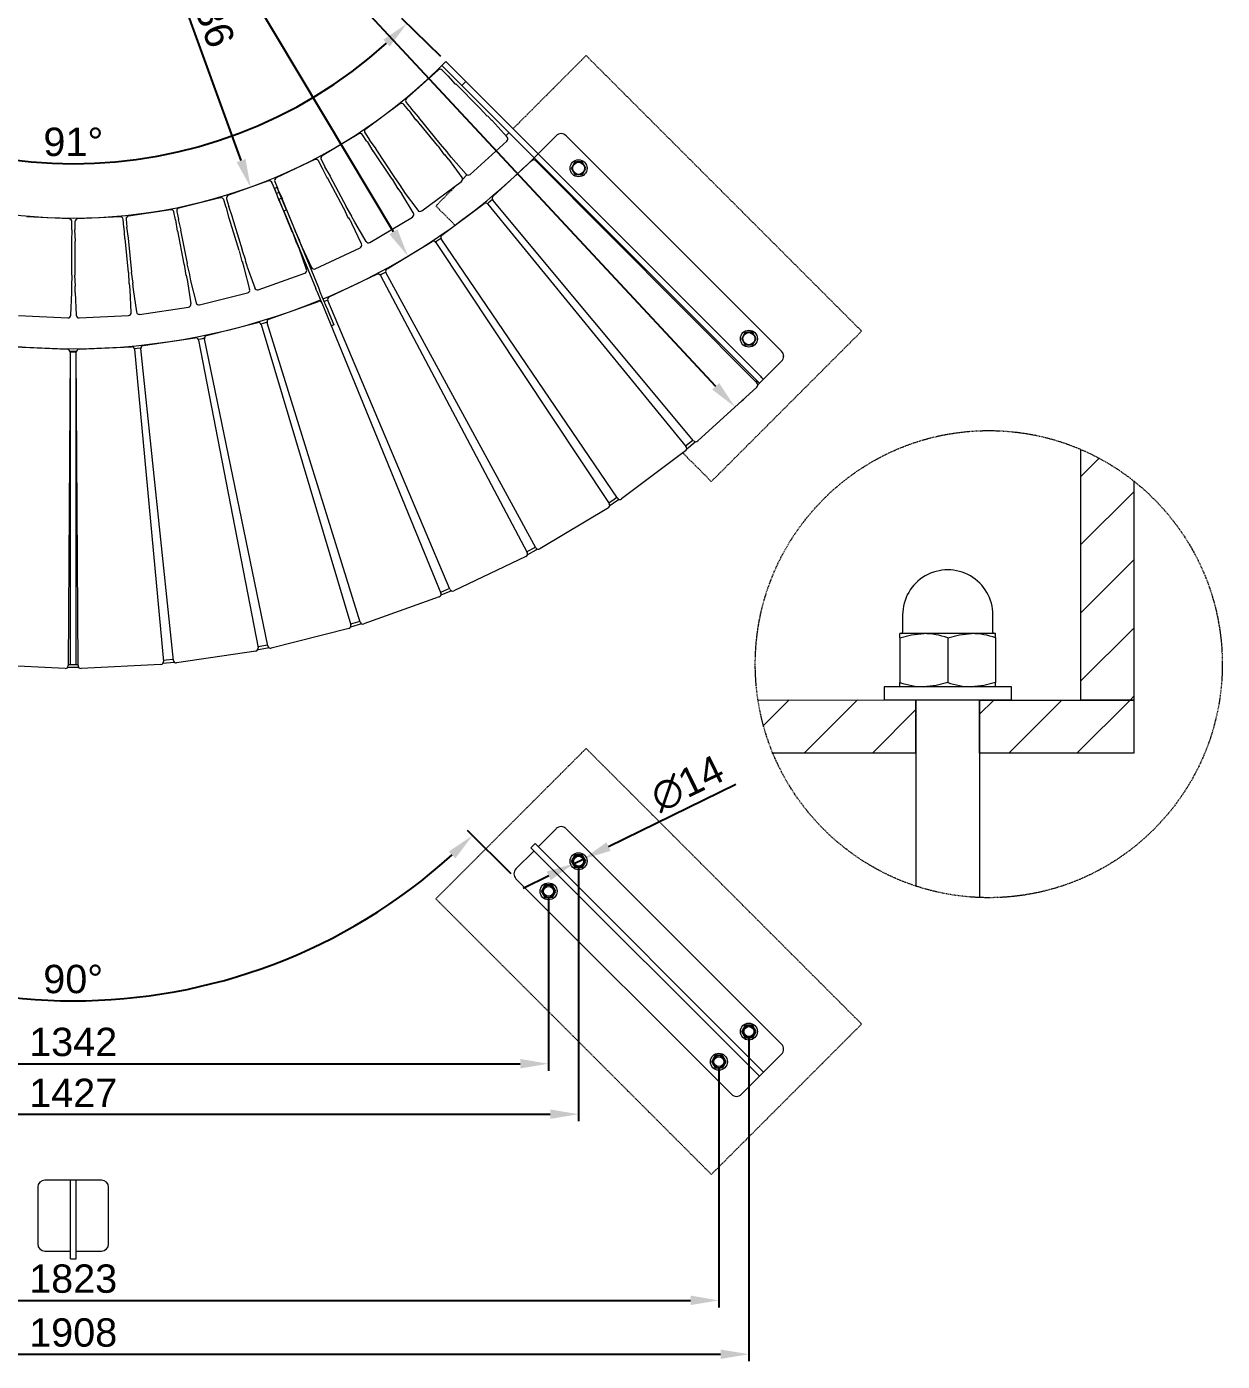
# Model space of a CAD drawing. Header units: millimetres. Extents: x -5641 to -865, y -2247 to 1149.
# Drawn here: x -4337 to -2649, y -2247 to -363 of the extents above; entities that cross this region are included whole.
import ezdxf

# ---------------------------------------------------------------- set-up
doc = ezdxf.new("R2010")
doc.units = ezdxf.units.MM
doc.header["$PDSIZE"] = -1
doc.linetypes.add('HIDDEN', pattern=[1.905, 1.27, -0.635])
for name, color, linetype, lineweight in [('ZANO_R', 7, 'Continuous', 0), ('ZANO_R_przerywana', 7, 'HIDDEN', 0), ('ZANO_W', 1, 'Continuous', 0)]:
    doc.layers.add(name, color=color, linetype=linetype, lineweight=lineweight)
doc.styles.get("Standard").update_dxf_attribs({"font": 'ARIALUNI.TTF'})
doc.dimstyles.new('pl i ang', dxfattribs={"dimtxt": 50, "dimasz": 50, "dimexe": 1.25, "dimexo": 0.625, "dimgap": 10, "dimtad": 1, "dimtoh": 1, "dimtxsty": 'Standard', "dimcen": 2.5, "dimclrd": 1, "dimclre": 1, "dimclrt": 1, "dimadec": 0, "dimazin": 0, "dimtfac": 1, "dimtmove": 0, "dimatfit": 3, "dimfxl": 1, "dimarcsym": 1})

# ---------------------------------------------------------------- blocks, each defined once
blk = doc.blocks.new('*D445')
at = {"layer": 'ZANO_W', "color": 1, "lineweight": -2}
for p, q in [((-4789.7, -405.3), (-4735, -351.6)), ((-3752.6, -405.3), (-3807.4, -351.7))]:
    blk.add_line(p, q, dxfattribs=at)
blk.add_arc((-4271.2, 102.8), 659.3, 227.8921, 312.1068, dxfattribs=at)
at = {"layer": 'ZANO_W', "color": 1}
for points in [[(-4708.6, -381.5), (-4717.9, -391.2), (-4742.1, -358.6)], [(-3824.4, -391.2), (-3833.7, -381.6), (-3800.2, -358.6)]]:
    blk.add_solid(points, dxfattribs=at)
at = {"layer": 'ZANO_W', "color": 1, "insert": (-4271.2, -525.9), "char_height": 40, "attachment_point": 5, "rotation": 359.9995}
blk.add_mtext('91%%d', dxfattribs=at)
blk = doc.blocks.new('*D449')
at = {"layer": 'ZANO_W', "color": 1, "lineweight": -2}
blk.add_line((-3364.4, -870.7), (-4001.7, -186.6), dxfattribs=at)
at = {"layer": 'ZANO_W', "color": 1}
blk.add_solid([(-3369.3, -875.2), (-3359.6, -866.1), (-3337.2, -899.9)], dxfattribs=at)
at = {"layer": 'ZANO_W', "color": 1, "insert": (-3918.9, -230.9), "char_height": 40, "attachment_point": 5, "rotation": 312.9711}
blk.add_mtext('R1370', dxfattribs=at)
blk = doc.blocks.new('*D450')
at = {"layer": 'ZANO_W', "color": 1, "lineweight": -2}
blk.add_line((-3819.4, -652.5), (-4072.2, -229.9), dxfattribs=at)
at = {"layer": 'ZANO_W', "color": 1}
blk.add_solid([(-3825.1, -656), (-3813.7, -649.1), (-3798.9, -686.9)], dxfattribs=at)
at = {"layer": 'ZANO_W', "color": 1, "insert": (-4008.5, -277.2), "char_height": 40, "attachment_point": 5, "rotation": 300.882}
blk.add_mtext('R920', dxfattribs=at)
blk = doc.blocks.new('*D451')
at = {"layer": 'ZANO_W', "color": 1, "lineweight": -2}
blk.add_line((-4034.5, -552.2), (-4137.1, -268.1), dxfattribs=at)
at = {"layer": 'ZANO_W', "color": 1}
blk.add_solid([(-4040.7, -554.4), (-4028.2, -549.9), (-4020.9, -589.8)], dxfattribs=at)
at = {"layer": 'ZANO_W', "color": 1, "insert": (-4083.5, -326.8), "char_height": 40, "attachment_point": 5, "rotation": 289.8691}
blk.add_mtext('R736', dxfattribs=at)
blk = doc.blocks.new('*D452')
at = {"layer": 'ZANO_W', "color": 1, "lineweight": -2}
for p, q in [((-4889.5, -1558.5), (-4828.2, -1497.3)), ((-3653.4, -1558.5), (-3714.7, -1497.3))]:
    blk.add_line(p, q, dxfattribs=at)
blk.add_arc((-4271.4, -940.5), 797.4, 227.8744, 312.1256, dxfattribs=at)
at = {"layer": 'ZANO_W', "color": 1}
for points in [[(-4801.7, -1527.1), (-4810.9, -1536.8), (-4835.3, -1504.4)], [(-3732, -1536.8), (-3741.2, -1527.1), (-3707.6, -1504.4)]]:
    blk.add_solid(points, dxfattribs=at)
at = {"layer": 'ZANO_W', "color": 1, "insert": (-4271.4, -1707.3), "char_height": 40, "attachment_point": 5}
blk.add_mtext('90%%d', dxfattribs=at)
blk = doc.blocks.new('*D455')
at = {"layer": 'ZANO_W', "color": 1, "lineweight": -2}
for p, q in [((-4942.5, -1593.3), (-4942.5, -1836.6)), ((-3600.4, -1593.3), (-3600.4, -1836.6)), ((-4902.5, -1826.6), (-3640.4, -1826.6))]:
    blk.add_line(p, q, dxfattribs=at)
at = {"layer": 'ZANO_W', "color": 1}
for points in [[(-4902.5, -1819.9), (-4902.5, -1833.3), (-4942.5, -1826.6)], [(-3640.4, -1833.3), (-3640.4, -1819.9), (-3600.4, -1826.6)]]:
    blk.add_solid(points, dxfattribs=at)
at = {"layer": 'ZANO_W', "color": 1, "insert": (-4271.4, -1796.1), "char_height": 40, "attachment_point": 5}
blk.add_mtext('1342', dxfattribs=at)
blk = doc.blocks.new('*D456')
at = {"layer": 'ZANO_W', "color": 1, "lineweight": -2}
for p, q in [((-4984.9, -1550.8), (-4984.9, -1907.8)), ((-3558, -1550.8), (-3558, -1907.8)), ((-4944.9, -1897.8), (-3598, -1897.8))]:
    blk.add_line(p, q, dxfattribs=at)
at = {"layer": 'ZANO_W', "color": 1}
for points in [[(-4944.9, -1891.1), (-4944.9, -1904.4), (-4984.9, -1897.8)], [(-3598, -1904.4), (-3598, -1891.1), (-3558, -1897.8)]]:
    blk.add_solid(points, dxfattribs=at)
at = {"layer": 'ZANO_W', "color": 1, "insert": (-4271.4, -1867.7), "char_height": 40, "attachment_point": 5}
blk.add_mtext('1427', dxfattribs=at)
blk = doc.blocks.new('*D457')
at = {"layer": 'ZANO_W', "color": 1, "lineweight": -2}
for p, q in [((-5182.9, -1833.7), (-5182.9, -2170.5)), ((-3360, -1833.7), (-3360, -2170.5)), ((-5142.9, -2160.5), (-3400, -2160.5))]:
    blk.add_line(p, q, dxfattribs=at)
at = {"layer": 'ZANO_W', "color": 1}
for points in [[(-5142.9, -2153.8), (-5142.9, -2167.2), (-5182.9, -2160.5)], [(-3400, -2167.2), (-3400, -2153.8), (-3360, -2160.5)]]:
    blk.add_solid(points, dxfattribs=at)
at = {"layer": 'ZANO_W', "color": 1, "insert": (-4271.4, -2130.1), "char_height": 40, "attachment_point": 5}
blk.add_mtext('1823', dxfattribs=at)
blk = doc.blocks.new('*D458')
at = {"layer": 'ZANO_W', "color": 1, "lineweight": -2}
for p, q in [((-5225.3, -1791.2), (-5225.3, -2246.5)), ((-3317.6, -1791.2), (-3317.6, -2246.5)), ((-5185.3, -2236.5), (-3357.6, -2236.5))]:
    blk.add_line(p, q, dxfattribs=at)
at = {"layer": 'ZANO_W', "color": 1}
for points in [[(-5185.3, -2229.8), (-5185.3, -2243.2), (-5225.3, -2236.5)], [(-3357.6, -2243.2), (-3357.6, -2229.8), (-3317.6, -2236.5)]]:
    blk.add_solid(points, dxfattribs=at)
at = {"layer": 'ZANO_W', "color": 1, "insert": (-4271.4, -2206.1), "char_height": 40, "attachment_point": 5}
blk.add_mtext('1908', dxfattribs=at)
blk = doc.blocks.new('*D466')
at = {"layer": 'ZANO_W', "color": 1, "lineweight": -2}
for p, q in [((-3515.8, -1520.2), (-3336.2, -1432.3)), ((-3564.3, -1543.9), (-3551.7, -1537.8)), ((-3600.2, -1561.5), (-3636.1, -1579.1))]:
    blk.add_line(p, q, dxfattribs=at)
at = {"layer": 'ZANO_W', "color": 1}
for points in [[(-3518.7, -1514.2), (-3512.8, -1526.2), (-3551.7, -1537.8)], [(-3597.3, -1567.5), (-3603.1, -1555.5), (-3564.3, -1543.9)]]:
    blk.add_solid(points, dxfattribs=at)
at = {"layer": 'ZANO_W', "color": 1, "insert": (-3404.4, -1431.4), "char_height": 40, "attachment_point": 5, "rotation": 26.0851}
blk.add_mtext('∅14', dxfattribs=at)

msp = doc.modelspace()

# ---------------------------------------------------------------- linework, layer by layer
at = {"layer": 'ZANO_R'}
for p, q in [((-3745.5, -412.3), (-3751.1, -418)), ((-3717.2, -440.6), (-3745.5, -412.3)), ((-3756.2, -424.3), (-3800.9, -464.6)), ((-3722.8, -446.3), (-3751.1, -418)), ((-3742.7, -432.5), (-3750.7, -424.5)), ((-3742.6, -432.7), (-3732.1, -444.3)), ((-3732.1, -444.3), (-3731.5, -443.8)), ((-3697.7, -477.8), (-3731.5, -443.8)), ((-3731.5, -443.8), (-3731.5, -443.8)), ((-3717.2, -440.6), (-3722.8, -446.3)), ((-3620.9, -548.2), (-3722.8, -446.3)), ((-3615.3, -542.5), (-3717.2, -440.6)), ((-3801.3, -470.1), (-3794.2, -478.8)), ((-3810.1, -472.1), (-3858.4, -507.8)), ((-3797.4, -481.5), (-3804.6, -472.8)), ((-3797.3, -481.7), (-3788, -494.4)), ((-3783.5, -490.7), (-3794, -479)), ((-3697.6, -477.9), (-3687, -489.6)), ((-3687, -489.6), (-3686.5, -489.1)), ((-3680.3, -495.3), (-3686.5, -489.1)), ((-3686.5, -489.1), (-3686.5, -489.1)), ((-3788, -494.4), (-3787.4, -493.9)), ((-3757.1, -531), (-3787.4, -493.9)), ((-3787.4, -493.9), (-3787.4, -493.9)), ((-3784.1, -491.2), (-3783.5, -490.7)), ((-3784.1, -491.2), (-3753.8, -528.3)), ((-3784.1, -491.2), (-3784.1, -491.2)), ((-3658.8, -519.1), (-3680.2, -495.4)), ((-3868.3, -514.4), (-3920, -545.2)), ((-3856.7, -525), (-3862.9, -515.6)), ((-3859.4, -513.2), (-3853.1, -522.6)), ((-3856.6, -525.2), (-3848.5, -538.7)), ((-3843.7, -535.5), (-3853, -522.8)), ((-3711, -571.6), (-3659.1, -524.8)), ((-3656.3, -512.8), (-3660.6, -517.2)), ((-3589.8, -517.1), (-3615.3, -542.5)), ((-3271.6, -821.1), (-3575.7, -517.1)), ((-3848.5, -538.7), (-3847.9, -538.3)), ((-3821.3, -578.2), (-3847.9, -538.3)), ((-3847.9, -538.3), (-3847.9, -538.3)), ((-3844.3, -535.9), (-3843.7, -535.5)), ((-3844.3, -535.9), (-3817.8, -575.8)), ((-3844.3, -535.9), (-3844.3, -535.9)), ((-3756.9, -531.2), (-3747.6, -543.8)), ((-3743.1, -540.1), (-3753.6, -528.5)), ((-3747.6, -543.8), (-3747, -543.4)), ((-3741.5, -550.1), (-3747, -543.4)), ((-3747, -543.4), (-3747, -543.4)), ((-3743.7, -540.7), (-3743.1, -540.1)), ((-3743.7, -540.7), (-3738.2, -547.4)), ((-3743.7, -540.7), (-3743.7, -540.7)), ((-3620.9, -548.2), (-3615.3, -542.5)), ((-3304.1, -853.6), (-3615.3, -542.5)), ((-3930.4, -550.8), (-3984.8, -576.4)), ((-3919.9, -562.5), (-3925.2, -552.5)), ((-3921.4, -550.5), (-3916.1, -560.5)), ((-3919.8, -562.7), (-3913.1, -576.9)), ((-3908, -574.2), (-3916, -560.7)), ((-3722.4, -575.9), (-3741.4, -550.3)), ((-3738, -547.5), (-3716.7, -571.3)), ((-3678.8, -602.3), (-3623.9, -552.2)), ((-3309.8, -859.3), (-3620.9, -548.2)), ((-3620.9, -548.2), (-3618.1, -551)), ((-3618.1, -551), (-3619, -551.9)), ((-3618.4, -552.4), (-3306.2, -865.9)), ((-3995.8, -580.9), (-4052.4, -601.1)), ((-3986.4, -593.6), (-3990.8, -583.2)), ((-3986.8, -581.6), (-3982.5, -592)), ((-3913.1, -576.9), (-3912.4, -576.6)), ((-3889.9, -618.8), (-3912.4, -576.6)), ((-3912.4, -576.6), (-3912.4, -576.6)), ((-3908.6, -574.6), (-3908, -574.2)), ((-3908.6, -574.6), (-3886.1, -616.8)), ((-3908.6, -574.6), (-3908.6, -574.6)), ((-3821.2, -578.4), (-3813.2, -591.9)), ((-3808.3, -588.6), (-3817.6, -576)), ((-3779.4, -623), (-3723.2, -581.5)), ((-3715.6, -572.1), (-3721.6, -578.2)), ((-3983.5, -590.2), (-3987.2, -591.7)), ((-3984.4, -598.5), (-3987.2, -591.7)), ((-3986.4, -593.8), (-3981.1, -608.6)), ((-3980.7, -596.9), (-3984.4, -598.5)), ((-3981, -606.8), (-3984.4, -598.5)), ((-3980.7, -596.9), (-3983.5, -590.2)), ((-3975.7, -606.4), (-3982.4, -592.2)), ((-3977.3, -605.2), (-3980.7, -596.9)), ((-3813.2, -591.9), (-3812.5, -591.5)), ((-3807.7, -598.7), (-3812.5, -591.5)), ((-3812.5, -591.5), (-3812.5, -591.5)), ((-3808.9, -589.1), (-3808.3, -588.6)), ((-3808.9, -589.1), (-3804.1, -596.3)), ((-3808.9, -589.1), (-3808.9, -589.1)), ((-3791.2, -626.3), (-3807.6, -598.9)), ((-3804, -596.5), (-3785, -622.2)), ((-4133.8, -621.5), (-4193.3, -630.3)), ((-4063.8, -604.6), (-4122.1, -619.1)), ((-4055.7, -618.1), (-4059, -607.3)), ((-4055.7, -618.3), (-4051.8, -633.6)), ((-4054.9, -606.1), (-4051.6, -616.9)), ((-4046.3, -631.9), (-4051.6, -617.1)), ((-3981.1, -608.6), (-3980.4, -608.4)), ((-3977.3, -605.2), (-3981, -606.8)), ((-3974.1, -623.3), (-3981, -606.8)), ((-3962.1, -652.6), (-3980.4, -608.4)), ((-3980.4, -608.4), (-3980.4, -608.4)), ((-3970.4, -621.8), (-3977.3, -605.2)), ((-3976.4, -606.7), (-3975.7, -606.4)), ((-3976.4, -606.7), (-3958.1, -651)), ((-3976.4, -606.7), (-3976.4, -606.7)), ((-3889.8, -619), (-3883.1, -633.3)), ((-3878, -630.5), (-3886, -617)), ((-3751.1, -657.3), (-3691.5, -612.8)), ((-3686, -613.5), (-3406.3, -956.2)), ((-3395.6, -947.4), (-3679.2, -607.9)), ((-4277, -634.4), (-4337, -631.5)), ((-4273.2, -649.7), (-4273.2, -638.4)), ((-4268.9, -638.4), (-4268.9, -649.7)), ((-4205.1, -631.4), (-4265.1, -634.4)), ((-4199.8, -646.3), (-4200.9, -635)), ((-4196.6, -634.6), (-4195.5, -645.9)), ((-4127.1, -635.7), (-4129.3, -624.6)), ((-4127, -635.9), (-4124.7, -651.5)), ((-4125.1, -623.8), (-4122.9, -634.9)), ((-4119, -650.4), (-4122.8, -635.1)), ((-4051.8, -633.6), (-4051.1, -633.4)), ((-4037.2, -679.2), (-4051.1, -633.4)), ((-4051.1, -633.4), (-4051.1, -633.4)), ((-4047, -632.1), (-4046.3, -631.9)), ((-4047, -632.1), (-4033.1, -678)), ((-4047, -632.1), (-4047, -632.1)), ((-3970.4, -621.8), (-3974.1, -623.3)), ((-3974.1, -623.3), (-3929, -732.6)), ((-3970.4, -621.8), (-3925.3, -731.1)), ((-3883.1, -633.3), (-3882.4, -632.9)), ((-3878.3, -640.6), (-3882.4, -632.9)), ((-3882.4, -632.9), (-3882.4, -632.9)), ((-3878.6, -630.9), (-3878, -630.5)), ((-3878.6, -630.9), (-3874.5, -638.6)), ((-3878.6, -630.9), (-3878.6, -630.9)), ((-3874.4, -638.8), (-3858.1, -666.2)), ((-3852.6, -667.6), (-3792.6, -631.8)), ((-4273.2, -649.9), (-4273.9, -665.6)), ((-4268.1, -665.6), (-4268.9, -649.9)), ((-4199.8, -646.5), (-4199, -662.2)), ((-4193.2, -661.6), (-4195.5, -646.1)), ((-4124.7, -651.5), (-4124, -651.4)), ((-4124, -651.4), (-4123.9, -651.4)), ((-4114.6, -698.4), (-4123.9, -651.4)), ((-4119.8, -650.5), (-4119, -650.4)), ((-4119.8, -650.5), (-4110.4, -697.5)), ((-4119.8, -650.5), (-4119.8, -650.5)), ((-3962, -652.8), (-3956.7, -667.7)), ((-3951.3, -665.4), (-3958, -651.2)), ((-3864.6, -669.7), (-3878.2, -640.8)), ((-4273.9, -665.6), (-4273.2, -665.7)), ((-4273.1, -713.6), (-4273.2, -665.7)), ((-4273.2, -665.7), (-4273.2, -665.7)), ((-4268.9, -665.7), (-4268.1, -665.6)), ((-4268.9, -665.7), (-4268.9, -713.6)), ((-4268.9, -665.7), (-4268.9, -665.7)), ((-4199, -662.2), (-4198.2, -662.2)), ((-4193.5, -709.8), (-4198.2, -662.2)), ((-4198.2, -662.2), (-4198.2, -662.2)), ((-4194, -661.7), (-4193.2, -661.6)), ((-4194, -661.7), (-4189.3, -709.4)), ((-4194, -661.7), (-4194, -661.7)), ((-3956.7, -667.7), (-3956, -667.4)), ((-3952.7, -675.4), (-3956, -667.4)), ((-3956, -667.4), (-3956, -667.4)), ((-3941.9, -705.7), (-3952.6, -675.6)), ((-3952, -665.8), (-3951.3, -665.4)), ((-3952, -665.8), (-3948.7, -673.8)), ((-3952, -665.8), (-3952, -665.8)), ((-3948.6, -674), (-3935, -702.9)), ((-3929.7, -704.8), (-3866.5, -675)), ((-3828.4, -704.8), (-3764.7, -666.4)), ((-3759.3, -667.6), (-3514.7, -1036.2)), ((-3503.2, -1028.5), (-3752, -662.7)), ((-4037.2, -679.4), (-4033.4, -694.7)), ((-4033.4, -694.7), (-4032.6, -694.5)), ((-4027.8, -693), (-4033.1, -678.2)), ((-4030.1, -702.8), (-4032.6, -694.5)), ((-4032.6, -694.5), (-4032.6, -694.5)), ((-4028.5, -693.3), (-4027.8, -693)), ((-4028.5, -693.3), (-4026, -701.6)), ((-4028.5, -693.3), (-4028.5, -693.3)), ((-4273.1, -713.8), (-4273.9, -729.5)), ((-4268.1, -729.5), (-4268.9, -713.8)), ((-4193.5, -710.1), (-4192.7, -725.7)), ((-4186.9, -725.2), (-4189.2, -709.6)), ((-4114.6, -698.6), (-4112.3, -714.1)), ((-4112.3, -714.1), (-4111.5, -714)), ((-4109.8, -722.5), (-4111.5, -714)), ((-4111.5, -714), (-4111.5, -714)), ((-4106.6, -713), (-4110.4, -697.7)), ((-4107.3, -713.2), (-4106.6, -713)), ((-4107.3, -713.2), (-4105.6, -721.7)), ((-4107.3, -713.2), (-4107.3, -713.2)), ((-4022.3, -734), (-4030.1, -703)), ((-4025.9, -701.8), (-4015.2, -731.8)), ((-4010.1, -734.3), (-3944.3, -710.8)), ((-3910, -744.5), (-3842.9, -712.6)), ((-3837.6, -714.3), (-3630.4, -1105.2)), ((-3618.3, -1098.7), (-3829.9, -710.1)), ((-4273.9, -729.5), (-4273.1, -729.5)), ((-4273.1, -738.2), (-4273.1, -729.5)), ((-4273.1, -729.5), (-4273.1, -729.5)), ((-4268.9, -729.5), (-4268.9, -738.2)), ((-4268.9, -729.5), (-4268.1, -729.5)), ((-4268.9, -729.5), (-4268.9, -729.5)), ((-4192.7, -725.7), (-4192, -725.7)), ((-4191.1, -734.4), (-4192, -725.7)), ((-4192, -725.7), (-4192, -725.7)), ((-4187.7, -725.3), (-4186.9, -725.2)), ((-4187.7, -725.3), (-4186.8, -734)), ((-4187.7, -725.3), (-4187.7, -725.3)), ((-4186.8, -734.1), (-4182.1, -765.7)), ((-4105.1, -754.3), (-4109.8, -722.7)), ((-4105.6, -721.9), (-4097.8, -752.9)), ((-4274.7, -770.3), (-4273.1, -738.4)), ((-4268.8, -738.4), (-4267.3, -770.3)), ((-4189.5, -766.5), (-4191.1, -734.6)), ((-4093, -755.8), (-4025.2, -738.8)), ((-3995.2, -776), (-3925.2, -750.8)), ((-3921.1, -751.6), (-3927.2, -737)), ((-3913.4, -759.8), (-3923.5, -735.5)), ((-3920.2, -753), (-3752.5, -1162.5)), ((-3912.2, -748.9), (-3917.1, -751)), ((-3739.7, -1157.1), (-3912, -749.7)), ((-4348.6, -770.7), (-4278.9, -774.1)), ((-4263.1, -774.1), (-4193.3, -770.6)), ((-4177.6, -769.1), (-4108.5, -758.9)), ((-3911.9, -763.6), (-3903.5, -783.8)), ((-4083, -798.9), (-4010.9, -780.7)), ((-4006.1, -783.5), (-3879.5, -1207.4)), ((-3866.3, -1203.4), (-3997.6, -780.9)), ((-3903.5, -783.8), (-3907, -785.3)), ((-4172.6, -813.1), (-4099.1, -802.1)), ((-4094.6, -805.3), (-4010.4, -1239.6)), ((-3996.8, -1236.9), (-4085.9, -803.6)), ((-4353.9, -814.7), (-4279.7, -818.3)), ((-4275.9, -822.4), (-4278.4, -1264.8)), ((-4275.4, -1263.1), (-4275.4, -822.1)), ((-4275.4, -822.1), (-4267.4, -822.1)), ((-4267.4, -1263.1), (-4267.4, -822.1)), ((-4264.5, -1264.8), (-4267, -822.4)), ((-4263.2, -818.3), (-4189, -814.7)), ((-4184.8, -818.3), (-4143.7, -1258.8)), ((-4130, -1257.5), (-4176, -817.4)), ((-3297.1, -860.7), (-3271.6, -835.3)), ((-3305.5, -863.5), (-3307.1, -865.1)), ((-3305.5, -863.5), (-3302.7, -866.4)), ((-3297.1, -860.7), (-3302.7, -866.4)), ((-3306.4, -871.7), (-3389.8, -947.8)), ((-3305.1, -868.7), (-3302.7, -866.4)), ((-3302.7, -866.4), (-3305.1, -868.7)), ((-3328.2, -891.8), (-3324.9, -888.6)), ((-2849.4, -959.6), (-2849.4, -1313.3)), ((-3407, -961.9), (-3497.5, -1029.5)), ((-2849.4, -998.2), (-2823.4, -972.2)), ((-4275.4, -1013.1), (-4276.9, -1013.1)), ((-4266, -1013.1), (-4267.4, -1013.1)), ((-2774.4, -1004.3), (-2774.4, -1313.3)), ((-2849.4, -1094.4), (-2774.4, -1019.4)), ((-3515.9, -1041.9), (-3612.7, -1100.2)), ((-3632.3, -1110.7), (-3734.3, -1159.2)), ((-4277.5, -1113.1), (-4275.4, -1113.1)), ((-4267.4, -1113.1), (-4265.4, -1113.1)), ((-2849.4, -1190.7), (-2774.4, -1115.7)), ((-3740.1, -1156.1), (-3752.9, -1161.4)), ((-3737.5, -1159.3), (-3752.5, -1165.5)), ((-3754.8, -1167.7), (-3861.1, -1205.9)), ((-3866.6, -1202.3), (-3879.8, -1206.3)), ((-3100.7, -1193.3), (-3100.7, -1217.7)), ((-2973.2, -1217.7), (-2973.2, -1193.3)), ((-3882.4, -1212.4), (-3991.9, -1240)), ((-3864.3, -1205.7), (-3879.8, -1210.5)), ((-3104.4, -1225.6), (-3104.4, -1219.5)), ((-3070.7, -1219.5), (-3104.4, -1219.5)), ((-3104.4, -1225.6), (-3087.9, -1221.2)), ((-3087.9, -1221.2), (-3070.7, -1219.5)), ((-3003.2, -1219.5), (-3070.7, -1219.5)), ((-3036.9, -1225.6), (-3020.4, -1221.2)), ((-3020.4, -1221.2), (-3003.2, -1219.5)), ((-2969.4, -1219.5), (-3003.2, -1219.5)), ((-2969.4, -1225.6), (-2969.4, -1219.5)), ((-2849.4, -1286.9), (-2774.4, -1211.9)), ((-3104.4, -1225.6), (-3104.4, -1288.5)), ((-3036.9, -1225.6), (-3036.9, -1288.5)), ((-2969.4, -1225.6), (-2969.4, -1288.5)), ((-4013.7, -1244.3), (-4125.4, -1261)), ((-4282.6, -1268.7), (-4395.4, -1263.2)), ((-4275.4, -1263.1), (-4267.4, -1263.1)), ((-4147.5, -1263.2), (-4260.3, -1268.7)), ((-3126.9, -1294.5), (-3126.9, -1313.3)), ((-2946.9, -1294.5), (-3126.9, -1294.5)), ((-3104.4, -1294.5), (-3104.4, -1288.5)), ((-3053.5, -1292.9), (-3070.7, -1294.5)), ((-3036.9, -1288.5), (-3053.5, -1292.9)), ((-2986, -1292.9), (-3003.2, -1294.5)), ((-2969.4, -1288.5), (-2986, -1292.9)), ((-2969.4, -1294.5), (-2969.4, -1288.5)), ((-2946.9, -1313.3), (-2946.9, -1294.5)), ((-3304.7, -1313.1), (-3081.9, -1313.3)), ((-3297, -1349.5), (-3260.6, -1313.1)), ((-3239.5, -1388.3), (-3164.4, -1313.2)), ((-2946.9, -1313.3), (-3126.9, -1313.3)), ((-3081.9, -1388.3), (-3081.9, -1313.3)), ((-3081.9, -1313.3), (-3081.9, -1575.9)), ((-2991.9, -1388.3), (-2991.9, -1313.3)), ((-2991.9, -1313.3), (-2774.4, -1313.3)), ((-2991.9, -1313.3), (-2991.9, -1592.1)), ((-2991.9, -1333.2), (-2972.1, -1313.3)), ((-2950.8, -1388.3), (-2875.8, -1313.3)), ((-2854.6, -1388.3), (-2779.6, -1313.3)), ((-2774.4, -1313.3), (-2849.4, -1313.3)), ((-2779.6, -1313.3), (-2774.4, -1308.1)), ((-3143.3, -1388.3), (-3081.9, -1326.9)), ((-3081.9, -1388.3), (-3285.2, -1388.3)), ((-2774.4, -1388.3), (-2991.9, -1388.3)), ((-3589.8, -1494.9), (-3615.3, -1520.3)), ((-3271.6, -1798.9), (-3575.7, -1494.9)), ((-3619.5, -1516), (-3625.2, -1521.7)), ((-3302.7, -1844.2), (-3625.2, -1521.7)), ((-3297.1, -1838.5), (-3619.5, -1516)), ((-3620.9, -1526), (-3646.4, -1551.4)), ((-3646.4, -1565.6), (-3342.3, -1869.6)), ((-3297.1, -1838.5), (-3271.6, -1813.1)), ((-3328.2, -1869.6), (-3302.7, -1844.2)), ((-3297.1, -1838.5), (-3302.7, -1844.2)), ((-4275.4, -1990.9), (-4311.4, -1990.9)), ((-4267.4, -1990.9), (-4275.4, -1990.9)), ((-4275.4, -2101.8), (-4275.4, -1990.9)), ((-4267.4, -2101.8), (-4267.4, -1990.9)), ((-4231.4, -1990.9), (-4267.4, -1990.9)), ((-4321.4, -2000.9), (-4321.4, -2080.9)), ((-4221.4, -2080.9), (-4221.4, -2000.9)), ((-4311.4, -2090.9), (-4275.4, -2090.9)), ((-4275.4, -2101.8), (-4267.4, -2101.8)), ((-4267.4, -2090.9), (-4231.4, -2090.9))]:
    msp.add_line(p, q, dxfattribs=at)
at = {"layer": 'ZANO_R', "flags": 128}
for points in [[(-3565.8, -558.6), (-3566, -558.9), (-3567.2, -561), (-3568.4, -563.1)], [(-3568.4, -563.1), (-3567.1, -565.3), (-3565.7, -567.6)], [(-3563.2, -554.1), (-3564.5, -556.3), (-3565.8, -558.6)], [(-3558, -554), (-3560, -554), (-3562, -554), (-3563.2, -554.1)], [(-3552.8, -554), (-3553.8, -554), (-3554.8, -554), (-3555.7, -554), (-3556.7, -554), (-3558, -554)], [(-3550.2, -558.5), (-3550.4, -558.1), (-3551, -557.1), (-3551.6, -556.1), (-3552.2, -555), (-3552.8, -554)], [(-3547.6, -562.9), (-3548.9, -560.7), (-3550.2, -558.5)], [(-3550.1, -567.5), (-3550, -567.1), (-3549.4, -566.1), (-3548.8, -565), (-3548.2, -564), (-3547.6, -562.9)], [(-3565.7, -567.6), (-3565.6, -567.9), (-3564.3, -570), (-3563.1, -572.1)], [(-3557.9, -572), (-3559.9, -572), (-3561.9, -572), (-3563.1, -572.1)], [(-3552.7, -572), (-3554.6, -572), (-3556.6, -572), (-3557.9, -572)], [(-3552.7, -572), (-3551.5, -569.8), (-3550.1, -567.5)], [(-3679.6, -607.2), (-3685.3, -611.9), (-3686.6, -612.9)], [(-3752.4, -662.1), (-3758.1, -665.9), (-3759.8, -667.1)], [(-3830.2, -709.4), (-3835.9, -712.5), (-3838.1, -713.7)], [(-3927.2, -737), (-3927.5, -736.3), (-3927.8, -735.6), (-3928, -734.9), (-3928.3, -734.3), (-3928.5, -733.8), (-3928.7, -733.3), (-3928.9, -732.9), (-3929, -732.6)], [(-3925.3, -731.1), (-3925.2, -731.4), (-3925, -731.8), (-3924.8, -732.3), (-3924.6, -732.8), (-3924.3, -733.4), (-3924.1, -734.1), (-3923.8, -734.8), (-3923.5, -735.5)], [(-3913.4, -759.8), (-3913.2, -760.4), (-3913, -760.9), (-3912.8, -761.5), (-3912.5, -762), (-3912.3, -762.4), (-3912.2, -762.9), (-3912, -763.3), (-3911.9, -763.6)], [(-3997.8, -780.2), (-4003.2, -781.8), (-4006.4, -782.8)], [(-4086, -802.8), (-4091.2, -803.9), (-4094.8, -804.6)], [(-3325.4, -799), (-3325.6, -799.3), (-3326.8, -801.4), (-3328, -803.5)], [(-3328, -803.5), (-3326.7, -805.7), (-3325.3, -808)], [(-3322.8, -794.5), (-3324.1, -796.7), (-3325.4, -799)], [(-3325.3, -808), (-3325.1, -808.3), (-3323.9, -810.4), (-3322.7, -812.5)], [(-3317.6, -794.4), (-3319.6, -794.4), (-3321.6, -794.5), (-3322.8, -794.5)], [(-3312.4, -794.4), (-3313.4, -794.4), (-3314.3, -794.4), (-3315.3, -794.4), (-3316.3, -794.4), (-3317.6, -794.4)], [(-3309.8, -798.9), (-3310, -798.6), (-3310.6, -797.5), (-3311.2, -796.5), (-3311.8, -795.4), (-3312.4, -794.4)], [(-3312.3, -812.4), (-3311, -810.2), (-3309.7, -807.9)], [(-3307.2, -803.4), (-3308.5, -801.2), (-3309.8, -798.9)], [(-3309.7, -807.9), (-3309.6, -807.6), (-3309, -806.5), (-3308.4, -805.5), (-3307.8, -804.4), (-3307.2, -803.4)], [(-4267, -821.6), (-4271.4, -821.6), (-4275.9, -821.6)], [(-4176, -816.7), (-4180.9, -817.2), (-4184.9, -817.6)], [(-3317.5, -812.4), (-3319.5, -812.4), (-3321.5, -812.5), (-3322.7, -812.5)], [(-3312.3, -812.4), (-3314.2, -812.4), (-3316.2, -812.4), (-3317.5, -812.4)], [(-3305.5, -863.5), (-3305.9, -863.2), (-3307.1, -862), (-3308.4, -860.7), (-3309.8, -859.3)], [(-3304.1, -853.6), (-3302.7, -855), (-3301.4, -856.3), (-3300.2, -857.6), (-3299.1, -858.6), (-3298.2, -859.5), (-3297.6, -860.2), (-3297.2, -860.6), (-3297.1, -860.7)], [(-3330.2, -893.4), (-3329.7, -893.1), (-3328.2, -891.8)], [(-3396.3, -946.5), (-3402.8, -951.8), (-3407, -955.3)], [(-3392.9, -948.8), (-3400.2, -954.9), (-3405.4, -959.1)], [(-3503.8, -1027.6), (-3508, -1030.4), (-3515.3, -1035.3)], [(-3500.6, -1030.2), (-3505.8, -1033.7), (-3514.1, -1039.3)], [(-3618.8, -1097.6), (-3620.3, -1098.4), (-3631, -1104.2)], [(-3615.9, -1100.6), (-3618.4, -1102), (-3630.2, -1108.3)], [(-3995, -1239.5), (-4009.6, -1242.4), (-4011, -1242.6)], [(-3997, -1235.8), (-4010.3, -1238.4), (-4010.6, -1238.5)], [(-4128.5, -1260.2), (-4139.9, -1261.3), (-4144.7, -1261.7)], [(-4130.1, -1256.3), (-4140.3, -1257.3), (-4143.8, -1257.7)], [(-4263.3, -1267.6), (-4271.4, -1267.6), (-4279.6, -1267.6)], [(-4264.5, -1263.6), (-4271.4, -1263.6), (-4278.4, -1263.6)], [(-3565.8, -1536.4), (-3566, -1536.7), (-3567.2, -1538.8), (-3568.4, -1540.9)], [(-3568.4, -1540.9), (-3567.1, -1543.1), (-3565.7, -1545.4)], [(-3563.2, -1531.9), (-3564.5, -1534.1), (-3565.8, -1536.4)], [(-3558, -1531.8), (-3560, -1531.8), (-3562, -1531.9), (-3563.2, -1531.9)], [(-3552.8, -1531.8), (-3553.8, -1531.8), (-3554.8, -1531.8), (-3555.7, -1531.8), (-3556.7, -1531.8), (-3558, -1531.8)], [(-3550.2, -1536.3), (-3550.4, -1536), (-3551, -1534.9), (-3551.6, -1533.9), (-3552.2, -1532.8), (-3552.8, -1531.8)], [(-3547.6, -1540.8), (-3548.9, -1538.6), (-3550.2, -1536.3)], [(-3550.1, -1545.3), (-3550, -1545), (-3549.4, -1543.9), (-3548.8, -1542.9), (-3548.2, -1541.8), (-3547.6, -1540.8)], [(-3565.7, -1545.4), (-3565.6, -1545.7), (-3564.3, -1547.8), (-3563.1, -1549.9)], [(-3557.9, -1549.8), (-3559.9, -1549.8), (-3561.9, -1549.9), (-3563.1, -1549.9)], [(-3552.7, -1549.8), (-3554.6, -1549.8), (-3556.6, -1549.8), (-3557.9, -1549.8)], [(-3552.7, -1549.8), (-3551.5, -1547.6), (-3550.1, -1545.3)], [(-3608.2, -1578.8), (-3608.4, -1579.1), (-3609.6, -1581.2), (-3610.8, -1583.3)], [(-3605.7, -1574.3), (-3606.9, -1576.5), (-3608.2, -1578.8)], [(-3600.5, -1574.3), (-3602.5, -1574.3), (-3604.4, -1574.3), (-3605.7, -1574.3)], [(-3595.3, -1574.2), (-3596.2, -1574.2), (-3597.2, -1574.2), (-3598.1, -1574.2), (-3599.1, -1574.2), (-3600.5, -1574.3)], [(-3592.6, -1578.7), (-3592.8, -1578.4), (-3593.4, -1577.3), (-3594.1, -1576.3), (-3594.7, -1575.3), (-3595.3, -1574.2)], [(-3590, -1583.2), (-3591.3, -1581), (-3592.6, -1578.7)], [(-3610.8, -1583.3), (-3609.5, -1585.5), (-3608.2, -1587.8)], [(-3608.2, -1587.8), (-3608, -1588.1), (-3606.8, -1590.2), (-3605.5, -1592.3)], [(-3600.3, -1592.3), (-3602.3, -1592.3), (-3604.3, -1592.3), (-3605.5, -1592.3)], [(-3595.1, -1592.2), (-3597, -1592.2), (-3599, -1592.2), (-3600.3, -1592.3)], [(-3595.1, -1592.2), (-3593.9, -1590), (-3592.6, -1587.7)], [(-3592.6, -1587.7), (-3592.4, -1587.4), (-3591.8, -1586.3), (-3591.2, -1585.3), (-3590.6, -1584.2), (-3590, -1583.2)], [(-3325.4, -1776.8), (-3325.6, -1777.1), (-3326.8, -1779.2), (-3328, -1781.3)], [(-3328, -1781.3), (-3326.7, -1783.5), (-3325.3, -1785.8)], [(-3322.8, -1772.3), (-3324.1, -1774.5), (-3325.4, -1776.8)], [(-3325.3, -1785.8), (-3325.1, -1786.1), (-3323.9, -1788.2), (-3322.7, -1790.3)], [(-3317.6, -1772.2), (-3319.6, -1772.3), (-3321.6, -1772.3), (-3322.8, -1772.3)], [(-3312.4, -1772.2), (-3313.4, -1772.2), (-3314.3, -1772.2), (-3315.3, -1772.2), (-3316.3, -1772.2), (-3317.6, -1772.2)], [(-3309.8, -1776.7), (-3310, -1776.4), (-3310.6, -1775.3), (-3311.2, -1774.3), (-3311.8, -1773.2), (-3312.4, -1772.2)], [(-3312.3, -1790.2), (-3311, -1788), (-3309.7, -1785.7)], [(-3307.2, -1781.2), (-3308.5, -1779), (-3309.8, -1776.7)], [(-3309.7, -1785.7), (-3309.6, -1785.4), (-3309, -1784.3), (-3308.4, -1783.3), (-3307.8, -1782.2), (-3307.2, -1781.2)], [(-3317.5, -1790.2), (-3319.5, -1790.3), (-3321.5, -1790.3), (-3322.7, -1790.3)], [(-3312.3, -1790.2), (-3314.2, -1790.2), (-3316.2, -1790.2), (-3317.5, -1790.2)], [(-3367.8, -1819.2), (-3368, -1819.6), (-3369.2, -1821.7), (-3370.4, -1823.8)], [(-3370.4, -1823.8), (-3369.1, -1825.9), (-3367.7, -1828.2)], [(-3365.3, -1814.7), (-3366.5, -1816.9), (-3367.8, -1819.2)], [(-3360.1, -1814.7), (-3362, -1814.7), (-3364, -1814.7), (-3365.3, -1814.7)], [(-3354.9, -1814.6), (-3355.8, -1814.6), (-3356.8, -1814.7), (-3357.7, -1814.7), (-3358.7, -1814.7), (-3360.1, -1814.7)], [(-3352.2, -1819.1), (-3352.4, -1818.8), (-3353, -1817.8), (-3353.6, -1816.7), (-3354.3, -1815.7), (-3354.9, -1814.6)], [(-3349.6, -1823.6), (-3350.9, -1821.4), (-3352.2, -1819.1)], [(-3352.2, -1828.1), (-3352, -1827.8), (-3351.4, -1826.7), (-3350.8, -1825.7), (-3350.2, -1824.6), (-3349.6, -1823.6)], [(-3367.7, -1828.2), (-3367.6, -1828.6), (-3366.3, -1830.6), (-3365.1, -1832.7)], [(-3359.9, -1832.7), (-3361.9, -1832.7), (-3363.9, -1832.7), (-3365.1, -1832.7)], [(-3354.7, -1832.6), (-3356.6, -1832.7), (-3358.6, -1832.7), (-3359.9, -1832.7)], [(-3354.7, -1832.6), (-3353.5, -1830.4), (-3352.2, -1828.1)]]:
    msp.add_lwpolyline(points, dxfattribs=at)
at = {"layer": 'ZANO_R'}
msp.add_lwpolyline([(-2774.4, -1313.3), (-2774.4, -1388.3)], dxfattribs=at)
for centre, radius in [((-3558, -563), 12), ((-3558, -563), 8.5), ((-3317.6, -803.4), 12), ((-3317.6, -803.4), 8.5), ((-3558, -1540.8), 12), ((-3558, -1540.8), 8.5), ((-3558, -1540.8), 7), ((-3600.4, -1583.3), 12), ((-3600.4, -1583.3), 8.5), ((-3600.4, -1583.3), 7), ((-3317.6, -1781.2), 12), ((-3317.6, -1781.2), 8.5), ((-3317.6, -1781.2), 7), ((-3360, -1823.7), 12), ((-3360, -1823.7), 8.5), ((-3360, -1823.7), 7)]:
    msp.add_circle(centre, radius, dxfattribs=at)
for centre, radius, start, end in [((-4271.2, 102.8), 736, 224.4156, 315.5833), ((-3753.5, -427.3), 4, 44.8209, 132.031), ((-3798.2, -467.6), 4, 132.031, 219.2412), ((-3807.7, -475.3), 4, 39.2209, 126.431), ((-3856.1, -511), 4, 126.431, 213.6412), ((-3683.2, -498.1), 4, 42.031, 44.8209), ((-3866.3, -517.8), 4, 33.6209, 120.831), ((-3661.8, -521.8), 4, 312.031, 42.031), ((-3582.7, -524.1), 10, 45, 135), ((-3917.9, -548.6), 4, 120.831, 208.0412), ((-3928.7, -554.4), 4, 28.0209, 115.231), ((-4271.4, 102.4), 920, 292.552, 315), ((-3744.6, -552.6), 4, 36.431, 39.2209), ((-3735.1, -544.9), 4, 219.2412, 222.031), ((-3621.2, -555.2), 4, 44.875, 132.375), ((-3558, -563), 9, 150.43, 210.43), ((-3558, -563), 9, 90.43, 150.43), ((-3558, -563), 9, 30.43, 90.43), ((-3558, -563), 9, 330.43, 30.43), ((-3994.4, -584.7), 4, 22.4209, 109.631), ((-3983.1, -580), 4, 115.231, 202.4412), ((-3725.6, -578.3), 4, 306.431, 36.431), ((-3713.7, -568.6), 4, 222.031, 312.031), ((-3558, -563), 9, 210.43, 270.43), ((-3558, -563), 9, 270.43, 330.43), ((-4051.1, -604.9), 4, 109.631, 196.8412), ((-3811, -600.9), 4, 30.831, 33.6209), ((-3800.8, -594.1), 4, 213.6412, 216.431), ((-3676.2, -605.3), 4, 132.375, 219.875), ((-4133.2, -625.4), 4, 11.2209, 98.431), ((-4121.2, -623), 4, 104.031, 191.2412), ((-4062.8, -608.4), 4, 16.8209, 104.031), ((-3689.1, -616), 4, 39.225, 126.725), ((-4277.2, -638.4), 4, 0.0209, 87.231), ((-4264.9, -638.4), 4, 92.831, 180.0412), ((-4204.9, -635.4), 4, 5.6209, 92.831), ((-4192.7, -634.2), 4, 98.431, 185.6412), ((-3871, -636.7), 4, 208.0412, 210.831), ((-3794.6, -628.3), 4, 300.831, 30.831), ((-3781.8, -619.8), 4, 216.431, 306.431), ((-3881.8, -642.5), 4, 25.231, 28.0209), ((-3748.7, -660.5), 4, 126.725, 214.225), ((-3956.4, -677), 4, 19.631, 22.4209), ((-3945, -672.3), 4, 202.4412, 205.231), ((-3868.2, -671.4), 4, 295.231, 25.231), ((-3854.6, -664.1), 4, 210.831, 300.831), ((-3762.7, -669.8), 4, 33.575, 121.075), ((-4033.9, -704), 4, 14.031, 16.8209), ((-4022.2, -700.4), 4, 196.8412, 199.631), ((-3945.7, -707), 4, 289.631, 19.631), ((-3931.4, -701.2), 4, 205.231, 295.231), ((-3841.2, -716.2), 4, 27.925, 115.425), ((-3826.4, -708.2), 4, 121.075, 208.575), ((-4195.1, -734.8), 4, 2.831, 5.6209), ((-4182.9, -733.6), 4, 185.6412, 188.431), ((-4113.8, -723.3), 4, 8.431, 11.2209), ((-4101.7, -720.9), 4, 191.2412, 194.031), ((-4026.2, -735), 4, 284.031, 14.031), ((-4011.5, -730.5), 4, 199.631, 289.631), ((-4271.4, 102.4), 920, 247.6971, 292.3029), ((-4277.1, -738.2), 4, 357.231, 0.0209), ((-4264.9, -738.2), 4, 180.0412, 182.831), ((-4094, -751.9), 4, 194.031, 284.031), ((-3923.9, -754.6), 4, 22.275, 109.775), ((-3908.3, -748.1), 4, 115.425, 202.925), ((-4278.7, -770.1), 4, 267.231, 357.231), ((-4263.3, -770.1), 4, 182.831, 272.831), ((-4193.5, -766.7), 4, 272.831, 2.831), ((-4178.2, -765.1), 4, 188.431, 278.431), ((-4109.1, -754.9), 4, 278.431, 8.431), ((-4009.9, -784.6), 4, 16.625, 104.125), ((-3993.8, -779.7), 4, 109.775, 197.275), ((-4098.5, -806.1), 4, 10.975, 98.475), ((-4082, -802.8), 4, 104.125, 191.625), ((-3317.6, -803.4), 9, 150.43, 210.43), ((-3317.6, -803.4), 9, 90.43, 150.43), ((-3317.6, -803.4), 9, 210.43, 270.43), ((-3317.6, -803.4), 9, 30.43, 90.43), ((-3317.6, -803.4), 9, 270.43, 330.43), ((-3317.6, -803.4), 9, 330.43, 30.43), ((-4279.9, -822.3), 4, 359.675, 87.175), ((-4263, -822.3), 4, 92.825, 180.325), ((-4188.8, -818.7), 4, 5.325, 92.825), ((-4172, -817), 4, 98.475, 185.975), ((-3278.7, -828.2), 10, 315, 45), ((-3309.1, -868.7), 4, 312.375, 44.875), ((-3409.4, -958.7), 4, 306.725, 39.225), ((-3392.5, -944.8), 4, 219.875, 312.375), ((-3499.9, -1026.3), 4, 214.225, 306.725), ((-3518, -1038.5), 4, 301.075, 33.575), ((-3634, -1107.1), 4, 295.425, 27.925), ((-3614.7, -1096.7), 4, 208.575, 301.075), ((-3036.9, -1193.3), 63.7, 359.9997, 180.0003), ((-3756.2, -1164), 4, 289.775, 22.275), ((-3736, -1155.6), 4, 202.925, 295.425), ((-3862.4, -1202.2), 4, 197.275, 289.775), ((-3883.3, -1208.5), 4, 284.125, 16.625), ((-3102.6, -1217.7), 1.88, 270.0029, 359.9902), ((-3071.5, -1321.9), 102.3, 70.227, 89.5168), ((-3004, -1321.9), 102.3, 70.227, 89.5168), ((-2971.3, -1217.7), 1.88, 180.0098, 269.9971), ((-4014.3, -1240.4), 4, 278.475, 10.975), ((-3992.9, -1236.1), 4, 191.625, 284.125), ((-4147.7, -1259.2), 4, 272.825, 5.325), ((-4126, -1257), 4, 185.975, 278.475), ((-4282.4, -1264.8), 4, 267.175, 359.675), ((-4260.5, -1264.8), 4, 180.325, 272.825), ((-3069.8, -1192.2), 102.3, 250.2279, 269.5163), ((-3002.3, -1192.2), 102.3, 250.2279, 269.5163), ((-3582.7, -1501.9), 10, 45, 135), ((-3558, -1540.8), 9, 150.43, 210.43), ((-3558, -1540.8), 9, 90.43, 150.43), ((-3558, -1540.8), 9, 30.43, 90.43), ((-3558, -1540.8), 9, 330.43, 30.43), ((-3639.3, -1558.5), 10, 135, 225), ((-3558, -1540.8), 9, 210.43, 270.43), ((-3558, -1540.8), 9, 270.43, 330.43), ((-3600.4, -1583.3), 9, 150.43, 210.43), ((-3600.4, -1583.3), 9, 90.43, 150.43), ((-3600.4, -1583.3), 9, 30.43, 90.43), ((-3600.4, -1583.3), 9, 330.43, 30.43), ((-3600.4, -1583.3), 9, 210.43, 270.43), ((-3600.4, -1583.3), 9, 270.43, 330.43), ((-3317.6, -1781.2), 9, 150.43, 210.43), ((-3317.6, -1781.2), 9, 90.43, 150.43), ((-3317.6, -1781.2), 9, 210.43, 270.43), ((-3317.6, -1781.2), 9, 30.43, 90.43), ((-3317.6, -1781.2), 9, 270.43, 330.43), ((-3317.6, -1781.2), 9, 330.43, 30.43), ((-3278.7, -1806), 10, 315, 45), ((-3360, -1823.7), 9, 150.43, 210.43), ((-3360, -1823.7), 9, 90.43, 150.43), ((-3360, -1823.7), 9, 30.43, 90.43), ((-3360, -1823.7), 9, 330.43, 30.43), ((-3360, -1823.7), 9, 210.43, 270.43), ((-3360, -1823.7), 9, 270.43, 330.43), ((-3335.2, -1862.6), 10, 225, 315), ((-4311.4, -2000.9), 10, 90, 180), ((-4231.4, -2000.9), 10, 0, 90), ((-4311.4, -2080.9), 10, 180, 270), ((-4231.4, -2080.9), 10, 270, 0)]:
    msp.add_arc(centre, radius, start, end, dxfattribs=at)
for centre, major_axis, start_param, end_param in [((-3745.6, -435.3), (3, -3.02), 1.518978, 1.570796), ((-3800.5, -484.1), (2.69, -3.3), 1.518978, 1.570796), ((-3791.1, -476.3), (-2.69, 3.3), 1.570796, 1.622615), ((-3700.6, -480.6), (3, -3.02), 1.518978, 1.570796), ((-3860, -527.2), (2.36, -3.55), 1.518978, 1.570796), ((-3849.8, -520.4), (-2.36, 3.54), 1.570796, 1.622615), ((-3760.2, -533.5), (2.69, -3.3), 1.518978, 1.570796), ((-3750.7, -525.8), (-2.69, 3.3), 1.570796, 1.622615), ((-3923.4, -564.4), (2, -3.76), 1.518978, 1.570796), ((-3912.6, -558.6), (-2, 3.76), 1.570796, 1.622615), ((-3824.7, -580.4), (2.36, -3.55), 1.518978, 1.570796), ((-3814.4, -573.6), (-2.36, 3.54), 1.570796, 1.622615), ((-3990.1, -595.1), (1.62, -3.94), 1.518978, 1.570796), ((-3978.8, -590.5), (-1.63, 3.93), 1.570796, 1.622615), ((-4059.5, -619.3), (1.23, -4.08), 1.518978, 1.570796), ((-4047.8, -615.7), (-1.23, 4.07), 1.570796, 1.622615), ((-3893.4, -620.7), (2, -3.76), 1.518978, 1.570796), ((-3882.6, -615), (-2, 3.76), 1.570796, 1.622615), ((-4131, -636.5), (0.83, -4.18), 1.518978, 1.570796), ((-4119, -634.1), (-0.83, 4.18), 1.570796, 1.622615), ((-4277.2, -649.7), (0, -4.26), 1.518978, 1.570796), ((-4264.9, -649.7), (0, 4.26), 1.570796, 1.622615), ((-4203.7, -646.7), (0.42, -4.24), 1.518978, 1.570796), ((-4191.6, -645.5), (-0.42, 4.24), 1.570796, 1.622615), ((-3965.8, -654.2), (1.62, -3.94), 1.518978, 1.570796), ((-3954.4, -649.5), (-1.63, 3.93), 1.570796, 1.622615), ((-4029.3, -676.8), (-1.23, 4.07), 1.570796, 1.622615), ((-4041.1, -680.4), (1.23, -4.08), 1.518978, 1.570796), ((-4277.1, -713.6), (0, -4.26), 1.518978, 1.570796), ((-4264.9, -713.6), (0, 4.26), 1.570796, 1.622615), ((-4197.5, -710.2), (0.42, -4.24), 1.518978, 1.570796), ((-4185.3, -709), (-0.42, 4.24), 1.570796, 1.622615), ((-4118.6, -699.1), (0.83, -4.18), 1.518978, 1.570796), ((-4106.5, -696.7), (-0.83, 4.18), 1.570796, 1.622615)]:
    msp.add_ellipse(centre, major_axis=major_axis, ratio=0.939562, start_param=start_param, end_param=end_param, dxfattribs=at)
msp.add_point((-3268.7, -828.2), dxfattribs=at)
at = {"layer": 'ZANO_R_przerywana'}
for p, q in [((-3547.4, -403.9), (-3650.6, -507.2)), ((-3158.5, -792.8), (-3547.4, -403.9)), ((-3729.9, -586.5), (-3759.5, -616.1)), ((-3759.5, -616.1), (-3732.4, -643.2)), ((-3370.6, -1005), (-3158.5, -792.8)), ((-3410.8, -964.8), (-3370.6, -1005)), ((-3547.4, -1381.7), (-3759.5, -1593.9)), ((-3158.5, -1770.6), (-3547.4, -1381.7)), ((-3759.5, -1593.9), (-3370.6, -1982.8)), ((-3370.6, -1982.8), (-3158.5, -1770.6))]:
    msp.add_line(p, q, dxfattribs=at)
at = {"layer": 'ZANO_R_przerywana', "color": 1}
msp.add_circle((-2979, -1262.7), 329.6, dxfattribs=at)

# ---------------------------------------------------------------- dimensions: what is measured, and where the dimension line sits
at = {"layer": 'ZANO_W'}
dim = msp.add_angular_dim_3p(base=(-4444, -533.5), center=(-4271.2, 102.8), p1=(-4796.9, -412.3), p2=(-3745.5, -412.3), dimstyle='pl i ang', override={"dimtxt": 40, "dimasz": 40, "dimexe": 10, "dimexo": 10, "dimtoh": 0, "dimdec": 0, "dimtdec": 0, "dimtmove": 1}, dxfattribs=at)
dim.commit()
dim.dimension.update_dxf_attribs({"geometry": '*D445', "text_midpoint": (-4271.2, -525.9)})
for center, mpoint, picture, middle in [((-4271.3, 102.8), (-3337.2, -899.9), '*D449', (-3941.1, -251.6)), ((-4271.2, 102.8), (-3798.9, -686.9), '*D450', (-4034.6, -292.8)), ((-4271.2, 102.8), (-4020.9, -589.8), '*D451', (-4112.2, -337.1))]:
    dim = msp.add_radius_dim(center=center, mpoint=mpoint, dimstyle='pl i ang', override={"dimtxt": 40, "dimasz": 40, "dimexe": 10, "dimexo": 10, "dimtoh": 0, "dimdec": 0, "dimtdec": 0, "dimtmove": 1}, dxfattribs=at)
    dim.commit()
    dim.dimension.update_dxf_attribs({"geometry": picture, "text_midpoint": middle, "dimtype": 164})
dim = msp.add_diameter_dim_2p(p1=(-3564.3, -1543.9), p2=(-3551.7, -1537.8), dimstyle='pl i ang', override={"dimtxt": 40, "dimasz": 40, "dimexe": 10, "dimexo": 10, "dimtoh": 0, "dimdec": 0, "dimtdec": 0, "dimtmove": 1}, dxfattribs=at)
dim.commit()
dim.dimension.update_dxf_attribs({"geometry": '*D466', "text_midpoint": (-3390.8, -1459), "dimtype": 163})
dim = msp.add_angular_dim_2l(base=(-4477.8, -1710.7), line1=((-3646.4, -1565.6), (-3342.3, -1869.6)), line2=((-5200.6, -1869.6), (-4896.5, -1565.6)), dimstyle='pl i ang', override={"dimtxt": 40, "dimasz": 40, "dimexe": 10, "dimexo": 10, "dimtoh": 0, "dimdec": 0, "dimtdec": 0, "dimtmove": 1}, dxfattribs=at)
dim.commit()
dim.dimension.update_dxf_attribs({"geometry": '*D452', "text_midpoint": (-4271.4, -1707.3)})
for base, p1, p2, picture, middle in [((-3558, -1897.8), (-4984.9, -1540.8), (-3558, -1540.8), '*D456', (-4271.4, -1867.7)), ((-3600.4, -1826.6), (-4942.5, -1583.3), (-3600.4, -1583.3), '*D455', (-4271.4, -1796.1)), ((-3317.6, -2236.5), (-5225.3, -1781.2), (-3317.6, -1781.2), '*D458', (-4271.4, -2206.1)), ((-3360, -2160.5), (-5182.9, -1823.7), (-3360, -1823.7), '*D457', (-4271.4, -2130.1))]:
    dim = msp.add_linear_dim(base=base, p1=p1, p2=p2, dimstyle='pl i ang', override={"dimtxt": 40, "dimasz": 40, "dimexe": 10, "dimexo": 10, "dimtoh": 0, "dimdec": 0, "dimtdec": 0, "dimtmove": 1}, dxfattribs=at)
    dim.commit()
    dim.dimension.update_dxf_attribs({"geometry": picture, "text_midpoint": middle})

doc.saveas('drawing.dxf')
